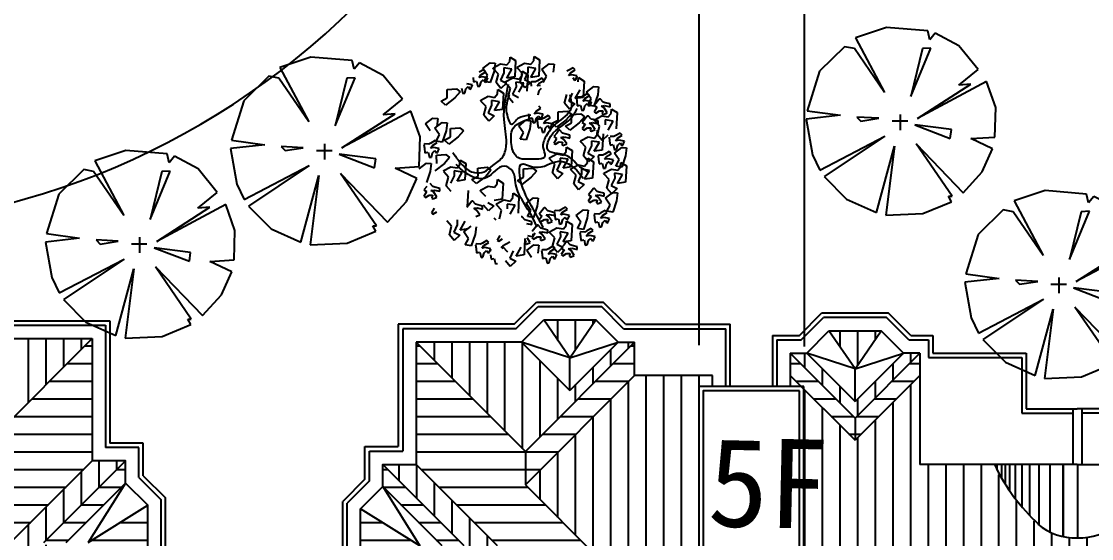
# Model space of a CAD drawing. Extents: x 225694 to 1397201, y -46174 to 794826.
# Drawn here: x 517654 to 546543, y 279695 to 293647 of the extents above; entities that cross this region are included whole.
import ezdxf
from ezdxf.enums import TextEntityAlignment as Align

# ---------------------------------------------------------------- set-up
doc = ezdxf.new("R2010")
doc.units = 0
doc.header["$LTSCALE"] = 0.5
doc.header["$MEASUREMENT"] = 0
for name, color, linetype in [('0-PD', 223, 'Continuous'), ('KJ', 8, 'Continuous'), ('ZJ', 7, 'Continuous'), ('屋顶', 135, 'Continuous'), ('树', 124, 'Continuous'), ('路', 40, 'Continuous')]:
    doc.layers.add(name, color=color, linetype=linetype)
doc.styles.get("Standard").update_dxf_attribs({"font": 'rs.shx', "bigfont": 'hztxt.shx'})
doc.styles.add('等线体', font='')
doc.styles.get('等线体').set_extended_font_data('黑体')
pattern_1 = [(0, (-2429662.5, -3656551.4), (0, 476.25), [])]
pattern_2 = [(90, (-2429662.5, -3656551.4), (-476.25, 3e-14), [])]

# ---------------------------------------------------------------- blocks, each defined once
blk = doc.blocks.new('棕榈')
at = {"layer": '树', "color": 64, "linetype": 'Continuous'}
for p, q in [((-172, 1067), (-553, 940)), ((336, 1025), (-172, 1067)), ((-553, 940), (-196, 270)), ((360, 916), (336, 1025)), ((426, 996), (360, 916)), ((717, 842), (426, 996)), ((-688, 831), (-995, 530)), ((-566, 808), (-688, 831)), ((-196, 270), (-566, 808)), ((127, 220), (373, 813)), ((270, 808), (127, 220)), ((373, 813), (270, 808)), ((953, 551), (717, 842)), ((-995, 530), (-1146, 45)), ((715, 357), (953, 551)), ((1056, 402), (209, -50)), ((1170, 85), (1056, 402)), ((209, -50), (863, 371)), ((863, 371), (715, 357)), ((-1146, 45), (-738, -11)), ((0, -192), (0, 0)), ((1159, -278), (1170, 85)), ((-738, -11), (-1159, -58)), ((-1159, -58), (-1080, -495)), ((-537, -32), (-487, -82)), ((-265, -48), (-537, -32)), ((-487, -82), (-265, -48)), ((88, -84), (-103, -84)), ((177, -127), (611, -294)), ((625, -185), (177, -127)), ((611, -294), (625, -185)), ((-990, -683), (-193, -267)), ((-193, -267), (-937, -763)), ((-294, -1205), (-73, -388)), ((-73, -388), (-180, -1239)), ((633, -1004), (193, -363)), ((193, -363), (770, -961)), ((863, -297), (1159, -278)), ((1130, -424), (863, -297)), ((-1080, -495), (-990, -683)), ((1003, -707), (1130, -424)), ((-937, -763), (-662, -1041)), ((770, -961), (1003, -707)), ((-662, -1041), (-294, -1205)), ((627, -1072), (590, -1004)), ((590, -1004), (633, -1004)), ((275, -1218), (627, -1072)), ((-180, -1239), (275, -1218))]:
    blk.add_line(p, q, dxfattribs=at)
blk = doc.blocks.new('WD-2')
at = {"layer": 'KJ', "linetype": 'Continuous'}
h = blk.add_hatch(dxfattribs=at)
h.set_pattern_fill('LINE,_O', color=256, scale=150, angle=90)
h.set_pattern_definition(pattern_2)
h.paths.add_polyline_path([(32734, 12380), (31326, 12380), (32030, 11359)])
h.paths.add_polyline_path([(25034, 12080), (23626, 12080), (24330, 11059)])
h.paths.add_polyline_path([(12330, 11059), (13034, 12080), (11626, 12080)])
h.paths.add_polyline_path([(5334, 12380), (3926, 12380), (4630, 11359)])
h.paths.add_polyline_path([(3384, -120), (2680, 1006), (1976, -120)])
h.paths.add_polyline_path([(34684, -120), (33980, 1006), (33276, -120)])
h = blk.add_hatch(dxfattribs=at)
h.set_pattern_fill('LINE,_O', color=256, scale=150)
h.set_pattern_definition(pattern_1)
h.paths.add_polyline_path([(5380, 5980), (3430, 7930), (3430, 8830), (480, 11780), (480, 8480), (2680, 6280), (480, 4080), (480, 480), (2680, 2680), (2680, 3280)])
h.paths.add_polyline_path([(1780, 6280), (-420, 8480), (-420, 7884), (1184, 6280), (-420, 4676), (-420, 4080)])
h.paths.add_polyline_path([(33980, 6280), (36180, 8480), (36180, 11780), (33230, 8830), (33230, 7930), (31280, 5980), (33980, 3280), (33980, 2680), (36180, 480), (36180, 4080)])
h.paths.add_polyline_path([(30280, 11780), (30280, 10880), (33230, 7930), (33230, 8830)])
h.paths.add_polyline_path([(6380, 10880), (6380, 11780), (3430, 8830), (3430, 7930)])
h.paths.add_polyline_path([(35476, 6280), (37080, 7884), (37080, 8480), (34880, 6280), (37080, 4080), (37080, 4676)])
h.paths.add_polyline_path([(2680, 3280), (2680, 2680), (4880, 480), (4880, 1080)], flags=16)
h.paths.add_polyline_path([(33980, 2680), (33980, 3280), (31780, 1080), (31780, 480)], flags=16)
h = blk.add_hatch(dxfattribs=at)
h.set_pattern_fill('LINE,_O', color=256, scale=150, angle=90)
h.set_pattern_definition(pattern_2)
h.paths.add_polyline_path([(3326, 11780), (480, 11780), (3430, 8830), (6380, 11780), (5934, 11780), (4630, 10476)])
h.paths.add_polyline_path([(8110, 10580), (8480, 10580), (8480, 10880), (6380, 10880), (3430, 7930), (5380, 5980), (8110, 5980)])
h.paths.add_polyline_path([(31280, 5980), (28550, 5980), (28550, 5410), (25710, 5410), (25710, 5980), (18330, 5980), (10950, 5980), (10950, 5410), (8110, 5410), (8110, 5980), (5380, 5980), (2680, 3280), (4880, 1080), (7083, 1080), (7083, 3103, -0.244186), (9533, 4410, -0.244186), (11983, 3103), (11983, 1080), (14480, 1080), (14480, 4510), (18330, 4510), (22180, 4510), (22180, 1080), (24677, 1080), (24677, 3103, -0.244186), (27127, 4410, -0.244186), (29577, 3103), (29577, 1080), (31780, 1080), (33980, 3280)])
h.paths.add_polyline_path([(2680, 2680), (480, 480), (1376, 480), (2680, 1784), (3984, 480), (4880, 480)])
h.paths.add_polyline_path([(33980, 2680), (31780, 480), (32676, 480), (33980, 1784), (35284, 480), (36180, 480)])
h.paths.add_polyline_path([(36180, 11780), (33334, 11780), (32030, 10476), (30726, 11780), (30280, 11780), (33230, 8830)])
h.paths.add_polyline_path([(30280, 10880), (28180, 10880), (28180, 10580), (28550, 10580), (28550, 5980), (31280, 5980), (33230, 7930)])
h.paths.add_polyline_path([(25710, 10510), (24330, 9130), (22580, 10880), (22580, 8480), (20590, 8480, -0.094946), (19397, 6866, -0.180763), (18330, 6494, -0.180763), (17263, 6866, -0.094946), (16070, 8480), (14080, 8480), (14080, 10880), (12330, 9130), (10950, 10510), (10950, 5980), (18330, 5980), (25710, 5980)])
h = blk.add_hatch(dxfattribs=at)
h.set_pattern_fill('LINE,_O', color=256, scale=150)
h.set_pattern_definition(pattern_1)
h.paths.add_polyline_path([(14080, 10880), (14080, 11480), (12330, 9730), (12330, 9130)])
h.paths.add_polyline_path([(12330, 9730), (10580, 11480), (10580, 10880), (10880, 10580), (10950, 10580), (10950, 10510), (12330, 9130)])
h.paths.add_polyline_path([(25710, 10510), (25710, 10580), (25780, 10580), (26080, 10880), (26080, 11480), (24330, 9730), (24330, 9130)])
h.paths.add_polyline_path([(22580, 11480), (22580, 10880), (24330, 9130), (24330, 9730)])
h = blk.add_hatch(dxfattribs=at)
h.set_pattern_fill('LINE,_O', color=256, scale=150, angle=90)
h.set_pattern_definition(pattern_2)
h.paths.add_polyline_path([(12330, 10176), (11026, 11480), (10580, 11480), (12330, 9730), (14080, 11480), (13634, 11480)])
h.paths.add_polyline_path([(24330, 10176), (23026, 11480), (22580, 11480), (24330, 9730), (26080, 11480), (25634, 11480)])
h = blk.add_hatch(dxfattribs=at)
h.set_pattern_fill('LINE,_O', color=256, scale=150, angle=90)
h.set_pattern_definition(pattern_2)
h.paths.add_polyline_path([(480, 8480), (-420, 8480), (1780, 6280), (2680, 6280)])
h.paths.add_polyline_path([(2680, 6280), (1780, 6280), (-420, 4080), (480, 4080)])
h.paths.add_polyline_path([(34880, 6280), (33980, 6280), (36180, 4080), (37080, 4080)])
h.paths.add_polyline_path([(37080, 8480), (36180, 8480), (33980, 6280), (34880, 6280)])
h = blk.add_hatch(dxfattribs=at)
h.set_pattern_fill('LINE,_O', color=256, scale=150)
h.set_pattern_definition(pattern_1)
h.paths.add_polyline_path([(584, 6280), (-1020, 7284), (-1020, 5276)])
h = blk.add_hatch(dxfattribs=at)
h.set_pattern_fill('LINE,_O', color=256, scale=150)
h.set_pattern_definition(pattern_1)
h.paths.add_polyline_path([(37680, 7284), (36076, 6280), (37680, 5276)])
for p, q in [((16170, 8320), (16170, 8480)), ((16290, 8102), (16290, 8480)), ((16390, 7938), (16390, 8480)), ((16510, 7756), (16510, 8480)), ((16660, 7550), (16660, 8480)), ((16840, 7326), (16840, 8480)), ((17050, 7094), (17050, 8480)), ((17300, 6852), (17300, 8480)), ((17600, 6660), (17600, 8480)), ((17950, 6531), (17950, 8480)), ((17960, 6533), (17960, 8480)), ((18340, 6494), (18340, 8480))]:
    blk.add_line(p, q, dxfattribs=at)
at = {"layer": '屋顶'}
for p, q in [((3128, 12260), (3728, 12860)), ((3177, 12140), (3777, 12740)), ((3728, 12860), (5532, 12860)), ((3777, 12740), (5483, 12740)), ((6083, 12140), (5483, 12740)), ((6132, 12260), (5532, 12860)), ((10828, 11960), (11428, 12560)), ((10877, 11840), (11477, 12440)), ((13232, 12560), (11428, 12560)), ((13183, 12440), (11477, 12440)), ((13783, 11840), (13183, 12440)), ((13832, 11960), (13232, 12560)), ((3128, 12260), (0, 12260)), ((0, 12260), (0, 8960)), ((3177, 12140), (120, 12140)), ((120, 12140), (120, 8840)), ((3326, 11780), (3926, 12380)), ((4630, 11359), (3926, 12380)), ((3926, 12380), (5334, 12380)), ((4630, 11359), (5334, 12380)), ((5934, 11780), (5334, 12380)), ((6083, 12140), (8840, 12140)), ((6132, 12260), (8960, 12260)), ((8840, 10580), (8840, 12140)), ((8960, 10580), (8960, 12260)), ((33483, 12140), (36540, 12140)), ((33532, 12260), (36660, 12260)), ((36540, 12140), (36540, 8840)), ((36660, 12260), (36660, 8960)), ((10100, 11960), (10100, 10580)), ((10100, 11960), (10828, 11960)), ((11026, 11480), (11626, 12080)), ((12330, 11059), (11626, 12080)), ((11626, 12080), (13034, 12080)), ((12330, 11059), (13034, 12080)), ((13634, 11480), (13034, 12080)), ((13832, 11960), (14430, 11960)), ((14430, 11960), (14430, 11480)), ((14430, 11960), (14430, 11480)), ((3326, 11780), (480, 11780)), ((480, 11780), (3430, 8830)), ((480, 11780), (480, 8480)), ((4630, 11359), (3326, 11780)), ((3326, 11780), (4630, 10476)), ((6380, 11780), (3430, 8830)), ((4630, 11359), (5934, 11780)), ((5934, 11780), (4630, 10476)), ((5934, 11780), (6380, 11780)), ((6380, 10880), (6380, 11780)), ((10220, 11840), (10220, 10580)), ((10220, 11840), (10877, 11840)), ((13783, 11840), (14310, 11840)), ((14310, 11840), (14310, 11360)), ((14310, 11840), (14310, 11360)), ((36180, 11780), (33230, 8830)), ((33334, 11780), (36180, 11780)), ((36180, 11780), (36180, 8480)), ((4630, 10476), (4630, 11359)), ((10580, 11480), (10580, 10580)), ((10580, 11480), (11026, 11480)), ((10580, 11480), (12330, 9730)), ((11026, 11480), (12330, 10176)), ((12330, 11059), (11026, 11480)), ((13634, 11480), (12330, 10176)), ((12330, 11059), (13634, 11480)), ((14080, 11480), (12330, 9730)), ((14080, 11480), (13634, 11480)), ((14080, 11480), (14080, 8480)), ((14310, 11360), (16830, 11360)), ((14430, 11480), (16950, 11480)), ((16830, 11360), (16830, 9860)), ((16950, 11480), (16950, 9980)), ((12330, 10176), (12330, 11059)), ((6380, 10880), (3430, 7930)), ((8480, 10880), (6380, 10880)), ((8480, 10580), (8480, 10880)), ((10580, 10880), (12330, 9130)), ((14080, 10880), (12330, 9130)), ((16830, 9860), (18211, 9860)), ((16950, 9980), (18330, 9980)), ((18211, 9980), (18211, 8480)), ((19710, 9980), (18330, 9980)), ((18449, 9980), (18449, 8480)), ((19830, 9860), (18449, 9860)), ((12330, 9730), (12330, 9130)), ((-900, 8960), (0, 8960)), ((-900, 8082), (-900, 8960)), ((37560, 8960), (36660, 8960)), ((37560, 8082), (37560, 8960)), ((-780, 8840), (120, 8840)), ((-780, 8033), (-780, 8840)), ((3430, 8830), (3430, 7930)), ((37440, 8840), (36540, 8840)), ((37440, 8033), (37440, 8840)), ((1780, 6280), (-420, 8480)), ((2680, 6280), (480, 8480)), ((18330, 8480), (14080, 8480)), ((18330, 8480), (22580, 8480)), ((33980, 6280), (36180, 8480)), ((34880, 6280), (37080, 8480)), ((-900, 8082), (-1500, 7482)), ((-780, 8033), (-1380, 7433)), ((1184, 6280), (-420, 7884)), ((-420, 7884), (584, 6280)), ((3430, 7930), (5380, 5980)), ((35476, 6280), (37080, 7884)), ((37080, 7884), (36076, 6280)), ((37440, 8033), (38040, 7433)), ((37560, 8082), (38160, 7482)), ((-1500, 5078), (-1500, 7482)), ((-1380, 5127), (-1380, 7433)), ((584, 6280), (-1020, 7284)), ((36076, 6280), (37680, 7284)), ((38040, 5127), (38040, 7433)), ((38160, 5078), (38160, 7482))]:
    blk.add_line(p, q, dxfattribs=at)
for points in [[(10950, 10580), (8110, 10580), (8110, 5410), (10950, 5410)], [(10830, 10460), (8230, 10460), (8230, 5530), (10830, 5530)]]:
    blk.add_lwpolyline(points, close=True, dxfattribs=at)
for points in [[(480, 4080), (-420, 4080), (-420, 4676), (-1020, 5276), (-1020, 7284), (-420, 7884), (-420, 8480), (480, 8480)], [(36180, 4080), (37080, 4080), (37080, 4676), (37680, 5276), (37680, 7284), (37080, 7884), (37080, 8480), (36180, 8480)]]:
    blk.add_lwpolyline(points, dxfattribs=at)
for centre, radius, start, end in [((20899, 10786), 5333, 205.619, 227.314), ((18294, 8107), 1613, 230.2977, 271.2831), ((18366, 8107), 1613, 268.7169, 309.7023)]:
    blk.add_arc(centre, radius, start, end, dxfattribs=at)
blk = doc.blocks.new('银杏')
at = {"layer": '树', "color": 60}
for p, q in [((-811, 2624), (-839, 2577)), ((-750, 2732), (-811, 2624)), ((-681, 2712), (-750, 2732)), ((-746, 2592), (-681, 2712)), ((-621, 2729), (-503, 2841)), ((-520, 2694), (-621, 2729)), ((-456, 2607), (-520, 2694)), ((-503, 2841), (-123, 2715)), ((-325, 2695), (-404, 2514)), ((-145, 2520), (-325, 2695)), ((64, 2824), (2, 2789)), ((2, 2789), (35, 2670)), ((35, 2670), (48, 2617)), ((104, 2693), (64, 2824)), ((155, 2630), (104, 2693)), ((161, 2710), (155, 2630)), ((222, 2835), (161, 2710)), ((305, 2774), (222, 2835)), ((236, 2721), (305, 2744)), ((275, 2651), (236, 2721)), ((371, 2597), (275, 2651)), ((305, 2744), (305, 2774)), ((352, 2733), (392, 2843)), ((442, 2524), (352, 2733)), ((392, 2843), (574, 2770)), ((574, 2770), (816, 2609)), ((701, 2616), (819, 2727)), ((819, 2727), (1199, 2602)), ((-1267, 2458), (-1227, 2569)), ((-1177, 2249), (-1267, 2458)), ((-1227, 2569), (-1046, 2496)), ((-1046, 2496), (-803, 2334)), ((-927, 2533), (-934, 2507)), ((-934, 2507), (-880, 2436)), ((-839, 2577), (-927, 2533)), ((-880, 2436), (-816, 2348)), ((-816, 2348), (-756, 2400)), ((-756, 2400), (-664, 2305)), ((-754, 2511), (-746, 2592)), ((-694, 2563), (-754, 2511)), ((-562, 2609), (-694, 2563)), ((-655, 2441), (-633, 2518)), ((-626, 2335), (-655, 2441)), ((-633, 2518), (-568, 2485)), ((-568, 2485), (-547, 2507)), ((-547, 2507), (-562, 2609)), ((-523, 2463), (-456, 2607)), ((-476, 2260), (-523, 2463)), ((-404, 2514), (-290, 2485)), ((-88, 2380), (292, 2255)), ((-25, 2480), (66, 2316)), ((48, 2617), (18, 2524)), ((31, 2500), (120, 2488)), ((120, 2488), (227, 2471)), ((227, 2471), (232, 2551)), ((232, 2551), (365, 2548)), ((365, 2548), (371, 2597)), ((434, 2445), (372, 2410)), ((372, 2410), (405, 2291)), ((474, 2314), (434, 2445)), ((633, 2591), (442, 2524)), ((592, 2456), (531, 2330)), ((675, 2395), (592, 2456)), ((606, 2342), (675, 2364)), ((756, 2473), (633, 2591)), ((675, 2364), (675, 2395)), ((802, 2581), (701, 2616)), ((816, 2609), (756, 2473)), ((799, 2350), (866, 2494)), ((866, 2494), (802, 2581)), ((997, 2582), (918, 2401)), ((918, 2401), (1032, 2372)), ((1177, 2407), (997, 2582)), ((1032, 2372), (1185, 2243)), ((1199, 2602), (1177, 2407)), ((1185, 2243), (1297, 2367)), ((1297, 2367), (1388, 2203)), ((-1622, 2132), (-1683, 2006)), ((-1539, 2071), (-1622, 2132)), ((-1574, 2147), (-1456, 2259)), ((-1473, 2112), (-1574, 2147)), ((-1456, 2259), (-1076, 2134)), ((-1098, 1938), (-1277, 2114)), ((-987, 2316), (-1177, 2249)), ((-1078, 2297), (-1141, 2262)), ((-1141, 2262), (-1107, 2143)), ((-1107, 2143), (-1094, 2089)), ((-1076, 2134), (-1098, 1938)), ((-1039, 2166), (-1078, 2297)), ((-987, 2103), (-1039, 2166)), ((-863, 2199), (-987, 2316)), ((-982, 2182), (-987, 2103)), ((-921, 2308), (-982, 2182)), ((-838, 2247), (-921, 2308)), ((-906, 2194), (-837, 2216)), ((-867, 2123), (-906, 2194)), ((-772, 2069), (-867, 2123)), ((-803, 2334), (-863, 2199)), ((-837, 2216), (-838, 2247)), ((-664, 2305), (-626, 2335)), ((-601, 2142), (-609, 2116)), ((-609, 2116), (-555, 2045)), ((-514, 2186), (-601, 2142)), ((-486, 2234), (-514, 2186)), ((-425, 2341), (-486, 2234)), ((-444, 2262), (-476, 2260)), ((-294, 2345), (-444, 2262)), ((-429, 2120), (-421, 2201)), ((-369, 2172), (-429, 2120)), ((-356, 2322), (-425, 2341)), ((-421, 2201), (-356, 2322)), ((-237, 2218), (-369, 2172)), ((-330, 2050), (-308, 2127)), ((-308, 2127), (-243, 2094)), ((-103, 2237), (-294, 2345)), ((-243, 2094), (-222, 2116)), ((-222, 2116), (-237, 2218)), ((-105, 2233), (-206, 2268)), ((-108, 2002), (-41, 2146)), ((-41, 2146), (-105, 2233)), ((66, 2316), (-103, 2237)), ((90, 2235), (11, 2053)), ((270, 2059), (90, 2235)), ((292, 2255), (270, 2059)), ((418, 2237), (388, 2144)), ((388, 2144), (401, 2121)), ((401, 2121), (489, 2109)), ((405, 2291), (418, 2237)), ((525, 2251), (474, 2314)), ((489, 2109), (597, 2092)), ((531, 2330), (525, 2251)), ((597, 2092), (602, 2171)), ((602, 2171), (735, 2169)), ((645, 2271), (606, 2342)), ((740, 2217), (645, 2271)), ((735, 2169), (740, 2217)), ((846, 2147), (799, 2350)), ((878, 2149), (846, 2147)), ((1028, 2232), (878, 2149)), ((1219, 2124), (1028, 2232)), ((1388, 2203), (1219, 2124)), ((1361, 2233), (1402, 2343)), ((1451, 2024), (1361, 2233)), ((1402, 2343), (1583, 2270)), ((1583, 2270), (1825, 2109)), ((1825, 2109), (1766, 1974)), ((-1608, 2018), (-1539, 2040)), ((-1539, 2040), (-1539, 2071)), ((-1242, 1904), (-1089, 1775)), ((-1094, 2089), (-1124, 1996)), ((-1124, 1996), (-1111, 1973)), ((-1111, 1973), (-1023, 1961)), ((-1089, 1775), (-978, 1898)), ((-1023, 1961), (-915, 1944)), ((-978, 1898), (-887, 1735)), ((-915, 1944), (-910, 2023)), ((-910, 2023), (-777, 2020)), ((-777, 2020), (-772, 2069)), ((-742, 1749), (-700, 1973)), ((-700, 1973), (-606, 2042)), ((-606, 2042), (-495, 1881)), ((-555, 2045), (-491, 1957)), ((-495, 1881), (-383, 1612)), ((-491, 1957), (-431, 2010)), ((-431, 2010), (-339, 1914)), ((-339, 1914), (-300, 1944)), ((-300, 1944), (-330, 2050)), ((-61, 1799), (-108, 2002)), ((121, 1885), (-29, 1801)), ((11, 2053), (125, 2025)), ((312, 1777), (121, 1885)), ((125, 2025), (278, 1896)), ((278, 1896), (390, 2019)), ((481, 1856), (312, 1777)), ((390, 2019), (481, 1856)), ((394, 1857), (512, 1969)), ((495, 1822), (394, 1857)), ((512, 1969), (892, 1844)), ((892, 1844), (870, 1648)), ((1238, 1872), (1151, 1827)), ((1267, 1919), (1238, 1872)), ((1327, 2027), (1267, 1919)), ((1323, 1806), (1332, 1887)), ((1383, 1858), (1323, 1806)), ((1396, 2007), (1327, 2027)), ((1332, 1887), (1396, 2007)), ((1515, 1904), (1383, 1858)), ((1642, 2091), (1451, 2024)), ((1531, 1802), (1515, 1904)), ((1766, 1974), (1642, 2091)), ((1799, 1979), (1737, 1944)), ((1737, 1944), (1770, 1825)), ((1839, 1848), (1799, 1979)), ((1890, 1785), (1839, 1848)), ((1896, 1865), (1890, 1785)), ((2010, 1806), (1971, 1876)), ((-1056, 1656), (-1247, 1764)), ((-887, 1735), (-1056, 1656)), ((-895, 1451), (-854, 1675)), ((-854, 1675), (-759, 1744)), ((-759, 1744), (-649, 1583)), ((-546, 1699), (-742, 1749)), ((-649, 1583), (-537, 1314)), ((-508, 1533), (-546, 1699)), ((-383, 1612), (-508, 1533)), ((-267, 1578), (-328, 1471)), ((-199, 1559), (-267, 1578)), ((-29, 1801), (-61, 1799)), ((492, 1591), (559, 1735)), ((539, 1388), (492, 1591)), ((559, 1735), (495, 1822)), ((690, 1824), (611, 1642)), ((611, 1642), (725, 1614)), ((870, 1648), (690, 1824)), ((725, 1614), (879, 1485)), ((879, 1485), (990, 1608)), ((990, 1608), (1081, 1444)), ((1151, 1827), (1144, 1802)), ((1144, 1802), (1198, 1731)), ((1198, 1731), (1262, 1643)), ((1262, 1643), (1322, 1695)), ((1322, 1695), (1413, 1600)), ((1413, 1600), (1452, 1630)), ((1423, 1736), (1445, 1813)), ((1452, 1630), (1423, 1736)), ((1445, 1813), (1510, 1780)), ((1510, 1780), (1531, 1802)), ((1783, 1772), (1753, 1679)), ((1753, 1679), (1766, 1655)), ((1766, 1655), (1855, 1643)), ((1770, 1825), (1783, 1772)), ((1855, 1643), (1962, 1626)), ((1962, 1626), (1967, 1706)), ((-699, 1401), (-895, 1451)), ((-661, 1235), (-699, 1401)), ((-537, 1314), (-661, 1235)), ((-444, 1379), (-451, 1353)), ((-451, 1353), (-397, 1282)), ((-357, 1423), (-444, 1379)), ((-328, 1471), (-357, 1423)), ((-271, 1357), (-263, 1438)), ((-212, 1409), (-271, 1357)), ((-263, 1438), (-199, 1559)), ((-80, 1455), (-212, 1409)), ((-172, 1287), (-150, 1364)), ((-150, 1364), (-85, 1332)), ((-85, 1332), (-64, 1353)), ((-64, 1353), (-80, 1455)), ((-4, 1424), (114, 1536)), ((98, 1389), (-4, 1424)), ((162, 1302), (98, 1389)), ((114, 1536), (495, 1411)), ((293, 1390), (214, 1209)), ((472, 1215), (293, 1390)), ((495, 1411), (472, 1215)), ((571, 1390), (539, 1388)), ((721, 1474), (571, 1390)), ((912, 1366), (721, 1474)), ((1081, 1444), (912, 1366)), ((1584, 1431), (1625, 1541)), ((1674, 1222), (1584, 1431)), ((1625, 1541), (1806, 1469)), ((1806, 1469), (2048, 1307)), ((2135, 1527), (2072, 1493)), ((2072, 1493), (2106, 1374)), ((2119, 1320), (2089, 1227)), ((2106, 1374), (2119, 1320)), ((2175, 1397), (2135, 1527)), ((2226, 1333), (2175, 1397)), ((-1088, 1069), (-1150, 1034)), ((-1048, 938), (-1088, 1069)), ((-930, 1080), (-991, 954)), ((-847, 1019), (-930, 1080)), ((-803, 1227), (-866, 1192)), ((-866, 1192), (-833, 1073)), ((-833, 1073), (-819, 1019)), ((-764, 1096), (-803, 1227)), ((-712, 1033), (-764, 1096)), ((-707, 1112), (-712, 1033)), ((-646, 1238), (-707, 1112)), ((-563, 1177), (-646, 1238)), ((-631, 1124), (-563, 1146)), ((-592, 1053), (-631, 1124)), ((-497, 999), (-592, 1053)), ((-563, 1146), (-563, 1177)), ((-397, 1282), (-333, 1194)), ((-333, 1194), (-273, 1247)), ((-273, 1247), (-181, 1151)), ((-181, 1151), (-143, 1181)), ((-143, 1181), (-172, 1287)), ((95, 1158), (162, 1302)), ((142, 955), (95, 1158)), ((214, 1209), (328, 1180)), ((328, 1180), (481, 1052)), ((481, 1052), (593, 1175)), ((593, 1175), (684, 1011)), ((1472, 1054), (1409, 1019)), ((1511, 923), (1472, 1054)), ((1629, 1065), (1568, 939)), ((1712, 1004), (1629, 1065)), ((1865, 1289), (1674, 1222)), ((1743, 958), (1861, 1070)), ((1989, 1172), (1865, 1289)), ((2048, 1307), (1989, 1172)), ((2089, 1227), (2102, 1203)), ((2102, 1203), (2190, 1191)), ((2190, 1191), (2298, 1175)), ((2298, 1175), (2303, 1254)), ((-997, 875), (-1048, 938)), ((-991, 954), (-997, 875)), ((-925, 716), (-920, 796)), ((-920, 796), (-787, 793)), ((-916, 966), (-847, 989)), ((-877, 895), (-916, 966)), ((-782, 841), (-877, 895)), ((-819, 1019), (-849, 926)), ((-849, 926), (-837, 903)), ((-847, 989), (-847, 1019)), ((-837, 903), (-748, 891)), ((-787, 793), (-782, 841)), ((-748, 891), (-641, 874)), ((-641, 874), (-635, 953)), ((-635, 953), (-503, 951)), ((-503, 951), (-497, 999)), ((173, 957), (142, 955)), ((324, 1041), (173, 957)), ((514, 933), (324, 1041)), ((684, 1011), (514, 933)), ((1409, 1019), (1442, 900)), ((1456, 846), (1425, 753)), ((1442, 900), (1456, 846)), ((1563, 860), (1511, 923)), ((1568, 939), (1563, 860)), ((1643, 951), (1712, 974)), ((1682, 880), (1643, 951)), ((1778, 826), (1682, 880)), ((1712, 974), (1712, 1004)), ((1844, 923), (1743, 958)), ((1772, 778), (1778, 826)), ((1909, 836), (1844, 923)), ((-895, 637), (-854, 748)), ((-805, 428), (-895, 637)), ((-854, 748), (-673, 675)), ((-673, 675), (-430, 513)), ((278, 496), (373, 566)), ((373, 566), (483, 404)), ((1298, 538), (1291, 513)), ((1385, 583), (1298, 538)), ((1414, 630), (1385, 583)), ((1474, 738), (1414, 630)), ((1425, 753), (1438, 730)), ((1438, 730), (1527, 718)), ((1543, 718), (1474, 738)), ((1479, 598), (1543, 718)), ((1527, 718), (1634, 701)), ((1634, 701), (1639, 781)), ((1639, 781), (1772, 778)), ((-614, 495), (-805, 428)), ((-490, 378), (-614, 495)), ((-430, 513), (-490, 378)), ((237, 272), (278, 496)), ((433, 222), (237, 272)), ((483, 404), (596, 135)), ((986, 324), (1026, 434)), ((471, 56), (433, 222)), ((596, 135), (471, 56))]:
    blk.add_line(p, q, dxfattribs=at)
at = {"layer": '树'}
for p, q in [((-1779, 2121), (-1842, 2086)), ((-1740, 1990), (-1779, 2121)), ((-1842, 2086), (-1809, 1967)), ((-1809, 1967), (-1796, 1913)), ((-1688, 1927), (-1740, 1990)), ((-1683, 2006), (-1688, 1927)), ((1957, 1990), (1896, 1865)), ((2040, 1929), (1957, 1990)), ((1971, 1876), (2040, 1899)), ((2040, 1899), (2040, 1929)), ((-2083, 1544), (-2043, 1655)), ((-2043, 1655), (-1862, 1582)), ((1967, 1706), (2100, 1703)), ((2105, 1752), (2010, 1806)), ((2100, 1703), (2105, 1752)), ((-2357, 1231), (-2239, 1343)), ((-2239, 1343), (-1859, 1218)), ((-1993, 1335), (-2083, 1544)), ((-1803, 1402), (-1993, 1335)), ((-1679, 1285), (-1803, 1402)), ((-1728, 1313), (-1791, 1278)), ((-1688, 1182), (-1728, 1313)), ((2231, 1413), (2226, 1333)), ((2292, 1538), (2231, 1413)), ((2375, 1477), (2292, 1538)), ((2307, 1424), (2376, 1447)), ((2346, 1354), (2307, 1424)), ((2441, 1300), (2346, 1354)), ((2376, 1447), (2375, 1477)), ((-2256, 1196), (-2357, 1231)), ((-2259, 965), (-2192, 1109)), ((-2192, 1109), (-2256, 1196)), ((-2061, 1197), (-2140, 1016)), ((-1881, 1022), (-2061, 1197)), ((-1859, 1218), (-1881, 1022)), ((-1791, 1278), (-1757, 1159)), ((-1744, 1105), (-1774, 1012)), ((-1757, 1159), (-1744, 1105)), ((-1637, 1119), (-1688, 1182)), ((-1632, 1198), (-1637, 1119)), ((-1517, 1139), (-1556, 1210)), ((-1422, 1085), (-1517, 1139)), ((1861, 1070), (2241, 945)), ((2303, 1254), (2436, 1251)), ((2436, 1251), (2441, 1300)), ((-2212, 762), (-2259, 965)), ((-2030, 848), (-2180, 764)), ((-2140, 1016), (-2026, 987)), ((-2080, 857), (-1962, 968)), ((-1979, 821), (-2080, 857)), ((-1839, 740), (-2030, 848)), ((-2026, 987), (-1873, 859)), ((-1915, 735), (-1979, 821)), ((-1962, 968), (-1582, 843)), ((-1873, 859), (-1761, 982)), ((-1784, 823), (-1863, 641)), ((-1670, 818), (-1839, 740)), ((-1604, 647), (-1784, 823)), ((-1774, 1012), (-1761, 989)), ((-1761, 989), (-1673, 977)), ((-1761, 982), (-1670, 818)), ((1841, 692), (1909, 836)), ((2040, 924), (1960, 743)), ((2219, 749), (2040, 924)), ((2241, 945), (2219, 749)), ((2242, 849), (2234, 823)), ((2234, 823), (2288, 752)), ((2329, 894), (2242, 849)), ((2357, 941), (2329, 894)), ((2418, 1049), (2357, 941)), ((2414, 827), (2422, 909)), ((2474, 880), (2414, 827)), ((2487, 1029), (2418, 1049)), ((2422, 909), (2487, 1029)), ((2606, 925), (2474, 880)), ((2513, 757), (2535, 834)), ((2535, 834), (2600, 802)), ((2600, 802), (2621, 824)), ((2621, 824), (2606, 925)), ((-2494, 659), (-2376, 771)), ((-2392, 624), (-2494, 659)), ((-2328, 537), (-2392, 624)), ((-2376, 771), (-1995, 646)), ((-2197, 626), (-2276, 444)), ((-2180, 764), (-2212, 762)), ((-2018, 450), (-2197, 626)), ((-1995, 646), (-2018, 450)), ((-1982, 590), (-1915, 735)), ((-1935, 388), (-1982, 590)), ((-1863, 641), (-1749, 613)), ((-1749, 613), (-1596, 484)), ((-1596, 484), (-1484, 607)), ((-1032, 733), (-925, 716)), ((1471, 517), (1479, 598)), ((1530, 569), (1471, 517)), ((1662, 614), (1530, 569)), ((1678, 513), (1662, 614)), ((1888, 489), (1841, 692)), ((2070, 575), (1920, 491)), ((1960, 743), (2075, 715)), ((2261, 467), (2070, 575)), ((2075, 715), (2228, 586)), ((2228, 586), (2339, 709)), ((2430, 545), (2261, 467)), ((2288, 752), (2352, 665)), ((2339, 709), (2430, 545)), ((2352, 665), (2412, 717)), ((2412, 717), (2504, 621)), ((2504, 621), (2542, 652)), ((2542, 652), (2513, 757)), ((-2276, 444), (-2162, 416)), ((-1976, 168), (-2166, 276)), ((-2162, 416), (-2009, 287)), ((-2009, 287), (-1897, 410)), ((-1903, 390), (-1935, 388)), ((-1753, 473), (-1903, 390)), ((-1897, 410), (-1806, 246)), ((-1801, 161), (-1683, 273)), ((-1562, 365), (-1753, 473)), ((-1683, 273), (-1302, 148)), ((-1393, 444), (-1562, 365)), ((1075, 115), (986, 324)), ((1026, 434), (1207, 361)), ((1207, 361), (1450, 200)), ((1291, 513), (1345, 441)), ((1345, 441), (1409, 354)), ((1409, 354), (1469, 406)), ((1469, 406), (1560, 310)), ((1560, 310), (1599, 341)), ((1570, 446), (1592, 524)), ((1599, 341), (1570, 446)), ((1592, 524), (1657, 491)), ((1663, 263), (1656, 237)), ((1657, 491), (1678, 513)), ((1751, 307), (1663, 263)), ((1779, 354), (1751, 307)), ((1840, 462), (1779, 354)), ((1836, 241), (1844, 322)), ((1896, 293), (1836, 241)), ((1909, 442), (1840, 462)), ((1844, 322), (1909, 442)), ((1920, 491), (1888, 489)), ((2028, 339), (1896, 293)), ((2043, 237), (2028, 339)), ((2318, 508), (2255, 474)), ((2255, 474), (2288, 355)), ((2302, 301), (2271, 208)), ((2288, 355), (2302, 301)), ((2357, 378), (2318, 508)), ((2409, 314), (2357, 378)), ((2414, 394), (2409, 314)), ((2475, 519), (2414, 394)), ((2558, 458), (2475, 519)), ((2490, 405), (2558, 428)), ((2529, 335), (2490, 405)), ((2624, 281), (2529, 335)), ((2558, 428), (2558, 458)), ((2618, 232), (2624, 281)), ((-1806, 246), (-1976, 168)), ((-1700, 126), (-1801, 161)), ((-1703, -105), (-1635, 39)), ((-1635, 39), (-1700, 126)), ((-1504, 128), (-1584, -54)), ((-1325, -48), (-1504, 128)), ((-1302, 148), (-1325, -48)), ((1266, 182), (1075, 115)), ((1390, 65), (1266, 182)), ((1450, 200), (1390, 65)), ((1481, 30), (1453, -18)), ((1542, 137), (1481, 30)), ((1611, 118), (1542, 137)), ((1546, -3), (1611, 118)), ((1656, 237), (1710, 166)), ((1710, 166), (1774, 78)), ((1834, 130), (1926, 35)), ((1904, 68), (1835, 87)), ((1839, -53), (1904, 68)), ((1926, 35), (1964, 65)), ((1935, 171), (1957, 248)), ((1964, 65), (1935, 171)), ((1957, 248), (2022, 215)), ((2022, 215), (2043, 237)), ((2100, 39), (2141, 149)), ((2190, -170), (2100, 39)), ((2141, 149), (2322, 76)), ((2271, 208), (2284, 184)), ((2284, 184), (2373, 173)), ((2373, 173), (2480, 156)), ((2480, 156), (2486, 235)), ((2486, 235), (2618, 232)), ((-2057, -91), (-2057, -60)), ((-1655, -308), (-1703, -105)), ((-1474, -222), (-1624, -306)), ((-1584, -54), (-1469, -82)), ((-1283, -330), (-1474, -222)), ((-1469, -82), (-1316, -211)), ((-1316, -211), (-1204, -88)), ((-1114, -251), (-1283, -330)), ((-1204, -88), (-1114, -251)), ((749, -124), (867, -13)), ((851, -160), (749, -124)), ((848, -391), (915, -246)), ((915, -246), (851, -160)), ((867, -13), (1248, -138)), ((1046, -158), (967, -340)), ((1225, -334), (1046, -158)), ((1365, -62), (1358, -88)), ((1453, -18), (1365, -62)), ((2023, -36), (1891, -81)), ((1896, -135), (2277, -260)), ((1953, -127), (2017, -159)), ((2017, -159), (2039, -138)), ((2039, -138), (2023, -36)), ((2381, -103), (2190, -170)), ((2277, -260), (2254, -456)), ((-1624, -306), (-1655, -308)), ((325, -413), (443, -302)), ((426, -448), (325, -413)), ((490, -535), (426, -448)), ((443, -302), (823, -427)), ((823, -427), (801, -622)), ((895, -593), (848, -391)), ((1077, -508), (926, -591)), ((967, -340), (1081, -368)), ((1267, -616), (1077, -508)), ((1924, -715), (1877, -513)), ((2254, -456), (2075, -280)), ((2110, -490), (2263, -619)), ((2263, -619), (2375, -496)), ((2375, -496), (2466, -659)), ((423, -679), (490, -535)), ((809, -786), (921, -662)), ((926, -591), (895, -593)), ((921, -662), (1012, -826)), ((1277, -702), (1214, -737)), ((1662, -709), (1754, -805)), ((1754, -805), (1792, -774)), ((1792, -774), (1763, -669)), ((1955, -713), (1924, -715)), ((2004, -715), (1942, -750)), ((2106, -630), (1955, -713)), ((2466, -659), (2296, -738)), ((-1177, -1203), (-1135, -979)), ((-1135, -979), (-1041, -910)), ((-1041, -910), (-930, -1071)), ((652, -797), (502, -880)), ((799, -1040), (770, -1087)), ((860, -932), (799, -1040)), ((1012, -826), (843, -905)), ((928, -952), (860, -932)), ((864, -1072), (928, -952)), ((1762, -1019), (1700, -1054)), ((1802, -1150), (1762, -1019)), ((1920, -1008), (1859, -1134)), ((2003, -1069), (1920, -1008)), ((1958, -1015), (1971, -1039)), ((2167, -1068), (2172, -988)), ((2172, -988), (2305, -991)), ((2305, -991), (2311, -942)), ((770, -1087), (683, -1132)), ((856, -1153), (864, -1072)), ((915, -1101), (856, -1153)), ((1047, -1055), (915, -1101)), ((1063, -1157), (1047, -1055)), ((1305, -1218), (1486, -1291)), ((1700, -1054), (1733, -1173)), ((1746, -1227), (1716, -1320)), ((1733, -1173), (1746, -1227)), ((1853, -1213), (1802, -1150)), ((1859, -1134), (1853, -1213)), ((1930, -1293), (2063, -1295)), ((1934, -1122), (2003, -1100)), ((1973, -1193), (1934, -1122)), ((2068, -1247), (1973, -1193)), ((2003, -1100), (2003, -1069)), ((2060, -1051), (2167, -1068)), ((2063, -1295), (2068, -1247)), ((1354, -1538), (1264, -1328)), ((1025, -1624), (1139, -1652))]:
    blk.add_line(p, q, dxfattribs=at)
at = {"layer": '树', "color": 76}
for p, q in [((-2395, 393), (-2328, 537)), ((-2481, 154), (-2441, 265)), ((-2441, 265), (-2260, 192)), ((-2348, 190), (-2395, 393)), ((-2166, 276), (-2316, 192)), ((-2391, -55), (-2481, 154)), ((-2201, 12), (-2391, -55)), ((-2316, 192), (-2348, 190)), ((-2260, 192), (-2017, 30)), ((-2077, -105), (-2201, 12)), ((-2140, 1), (-2201, -125)), ((-2057, -60), (-2140, 1)), ((-2017, 30), (-2077, -105)), ((-2298, -10), (-2360, -45)), ((-2360, -45), (-2327, -164)), ((-2258, -141), (-2298, -10)), ((-2207, -204), (-2258, -141)), ((-2201, -125), (-2207, -204)), ((-2126, -113), (-2057, -91)), ((-2087, -184), (-2126, -113)), ((-1992, -238), (-2087, -184)), ((-1997, -286), (-1992, -238)), ((-2243, -346), (-2135, -363)), ((-2135, -363), (-2130, -284)), ((-2073, -405), (-2134, -530)), ((-2130, -284), (-1997, -286)), ((-1990, -466), (-2073, -405)), ((-2059, -519), (-1990, -496)), ((-2020, -589), (-2059, -519)), ((-1990, -496), (-1990, -466)), ((-29, -578), (65, -509)), ((65, -509), (176, -670)), ((-2079, -811), (-1984, -742)), ((-2063, -689), (-1930, -692)), ((-1924, -643), (-2020, -589)), ((-1984, -742), (-1874, -903)), ((-1930, -692), (-1924, -643)), ((-71, -802), (-29, -578)), ((176, -670), (288, -939)), ((470, -882), (423, -679)), ((-2120, -1035), (-2079, -811)), ((-1924, -1086), (-2120, -1035)), ((-1874, -903), (-1761, -1172)), ((125, -852), (-71, -802)), ((163, -1018), (125, -852)), ((288, -939), (163, -1018)), ((502, -880), (470, -882)), ((-1886, -1252), (-1924, -1086)), ((-1761, -1172), (-1886, -1252)), ((-1376, -1358), (-1336, -1248)), ((-1336, -1248), (-1155, -1321)), ((-981, -1253), (-1177, -1203)), ((-943, -1419), (-981, -1253)), ((-930, -1071), (-818, -1340)), ((-371, -1171), (-253, -1060)), ((-269, -1206), (-371, -1171)), ((-272, -1437), (-205, -1293)), ((-205, -1293), (-269, -1206)), ((-253, -1060), (128, -1185)), ((-74, -1205), (-153, -1386)), ((105, -1380), (-74, -1205)), ((128, -1185), (105, -1380)), ((397, -1177), (778, -1302)), ((683, -1132), (676, -1157)), ((676, -1157), (730, -1228)), ((730, -1228), (794, -1316)), ((1486, -1291), (1729, -1453)), ((1925, -1372), (1930, -1293)), ((-1534, -1552), (-1494, -1442)), ((-1444, -1762), (-1534, -1552)), ((-1494, -1442), (-1313, -1515)), ((-1286, -1568), (-1376, -1358)), ((-1096, -1501), (-1286, -1568)), ((-1155, -1321), (-912, -1483)), ((-972, -1618), (-1096, -1501)), ((-912, -1483), (-972, -1618)), ((-818, -1340), (-943, -1419)), ((-635, -1700), (-594, -1476)), ((-594, -1476), (-499, -1407)), ((-499, -1407), (-389, -1568)), ((-389, -1568), (-277, -1837)), ((-225, -1640), (-272, -1437)), ((-43, -1555), (-194, -1638)), ((-153, -1386), (-39, -1415)), ((147, -1663), (-43, -1555)), ((-39, -1415), (114, -1544)), ((1284, -1618), (1105, -1443)), ((1306, -1422), (1284, -1618)), ((1545, -1471), (1354, -1538)), ((1669, -1588), (1545, -1471)), ((1729, -1453), (1669, -1588)), ((1716, -1320), (1729, -1343)), ((1729, -1343), (1818, -1355)), ((1818, -1355), (1925, -1372)), ((-1254, -1695), (-1444, -1762)), ((-931, -1608), (-994, -1643)), ((-994, -1643), (-961, -1762)), ((-947, -1815), (-978, -1908)), ((-961, -1762), (-947, -1815)), ((-892, -1739), (-931, -1608)), ((-840, -1802), (-892, -1739)), ((-835, -1722), (-840, -1802)), ((-774, -1597), (-835, -1722)), ((-691, -1658), (-774, -1597)), ((-759, -1711), (-691, -1688)), ((-720, -1781), (-759, -1711)), ((-625, -1835), (-720, -1781)), ((-691, -1688), (-691, -1658)), ((-439, -1750), (-635, -1700)), ((-631, -1884), (-625, -1835)), ((168, -1835), (108, -1943)), ((317, -1584), (147, -1663)), ((237, -1855), (168, -1835)), ((1135, -1792), (985, -1876)), ((1326, -1900), (1135, -1792)), ((1139, -1652), (1293, -1781)), ((1293, -1781), (1404, -1658)), ((1495, -1822), (1326, -1900)), ((1404, -1658), (1495, -1822)), ((-978, -1908), (-965, -1932)), ((-965, -1932), (-876, -1944)), ((-876, -1944), (-769, -1961)), ((-769, -1961), (-763, -1881)), ((-763, -1881), (-631, -1884)), ((-515, -1988), (-475, -1878)), ((-425, -2197), (-515, -1988)), ((-475, -1878), (-293, -1951)), ((-293, -1951), (-51, -2112)), ((79, -1990), (-8, -2035)), ((108, -1943), (79, -1990)), ((164, -2056), (173, -1975)), ((224, -2004), (164, -2056)), ((173, -1975), (237, -1855)), ((356, -1958), (224, -2004)), ((263, -2126), (286, -2049)), ((286, -2049), (350, -2082)), ((350, -2082), (372, -2060)), ((372, -2060), (356, -1958)), ((603, -2092), (695, -2188)), ((733, -2158), (704, -2052)), ((39, -2131), (103, -2219)), ((103, -2219), (162, -2167)), ((162, -2167), (254, -2263)), ((254, -2263), (293, -2232)), ((293, -2232), (263, -2126)), ((695, -2188), (733, -2158))]:
    blk.add_line(p, q, dxfattribs=at)
at = {"layer": '树', "color": 36, "linetype": 'Continuous'}
for points, knots in [([(-1232, 1836), (-1106, 1834), (-795, 1830), (-672, 1340), (-429, 1030), (-183, 833), (193, 920), (39, 471), (-14, 226), (-256, 101), (-497, 150), (-880, 265), (-896, 547), (-908, 755)], [0, 0, 0, 0, 344.006792, 854.778332, 1261.454442, 1563.349745, 1749.920345, 2178.552796, 2428.387806, 2535.812858, 2945.81414, 3136.734295, 3671.676796, 3671.676796, 3671.676796, 3671.676796]), ([(1747, 369), (1545, 320), (1081, 208), (611, 84), (-11, 210), (434, 640), (169, 1079), (477, 1476), (706, 1574), (833, 1629)], [0, 0, 0, 0, 612.426602, 1400.624643, 1667.264022, 2013.862052, 2622.142616, 2952.458879, 3368.715072, 3368.715072, 3368.715072, 3368.715072]), ([(-988, 788), (-999, 701), (-1017, 559), (-972, 397), (-838, 254), (-1155, 212), (-1368, 253), (-1547, 372), (-1609, 412)], [0, 0, 0, 0, 253.476309, 416.933891, 537.865082, 674.806361, 1085.935509, 1302.568782, 1302.568782, 1302.568782, 1302.568782]), ([(-597, -1300), (-458, -1251), (-226, -1169), (37, -947), (81, -663), (-50, -419), (-146, -112), (-550, 86), (-1157, 88), (-1598, 317), (-1863, 456)], [0, 0, 0, 0, 444.941016, 738.226411, 977.38917, 1235.861111, 1558.613694, 1901.923017, 2485.057294, 3364.07932, 3364.07932, 3364.07932, 3364.07932]), ([(1706, 223), (1626, 211), (1372, 174), (990, 35), (571, -45), (236, 60), (-80, -245), (366, -658), (33, -1108), (-204, -1248), (-291, -1299)], [0, 0, 0, 0, 242.089077, 766.469692, 1217.889039, 1501.20257, 1752.063956, 2258.031919, 2790.693022, 3100.692203, 3100.692203, 3100.692203, 3100.692203])]:
    blk.add_open_spline(points, degree=3, knots=knots, dxfattribs=at)
at = {"layer": '树', "color": 60, "linetype": 'Continuous'}
blk.add_open_spline([(735, 1805), (654, 1716), (527, 1577), (229, 1460), (107, 1223), (-20, 901), (-514, 1134), (-522, 1619), (-782, 1860), (-851, 1924)], degree=3, knots=[0, 0, 0, 0, 358.309745, 559.724306, 920.068021, 1160.301928, 1416.92524, 2182.832789, 2459.824468, 2459.824468, 2459.824468, 2459.824468], dxfattribs=at)
at = {"layer": '树', "color": 60, "width": 0.8, "flags": 9}
for tag, p in [('YSIZE', (6, 269)), ('XSIZE', (17, 276))]:
    blk.add_attdef(tag, p, '', height=1.04, rotation=299.0215, dxfattribs=at)
blk = doc.blocks.new('EZHANGQIU')
at = {"layer": '树', "color": 0, "xscale": 1.1016, "yscale": 1.1016, "zscale": 1.1016}
blk.add_blockref('银杏', (-203, -426), dxfattribs=at)

msp = doc.modelspace()

# ---------------------------------------------------------------- linework, layer by layer
at = {"layer": '路', "color": 7, "linetype": 'Continuous'}
for p, q in [((538792.8, 284874.6), (538792.8, 296316.8)), ((535952.8, 284913.8), (535952.8, 294712.4))]:
    msp.add_line(p, q, dxfattribs=at)
msp.add_arc((512095.4, 308745), 20678.3, 269.99553, 316.10585, dxfattribs=at)

# ---------------------------------------------------------------- block references
at = {"layer": '0-PD', "color": 7, "linetype": 'Continuous'}
for p in [(483383.4, 273308.9), (527827.8, 273216.5)]:
    msp.add_blockref('WD-2', p, dxfattribs=at)
at = {"layer": '树', "color": 7, "rotation": 284.9686464037668}
msp.add_blockref('EZHANGQIU', (531315.5, 289758.7), dxfattribs=at)
at = {"layer": '树', "color": 7, "xscale": 2.197147679980844, "yscale": 2.197147679980844, "zscale": 2.19714768}
for p in [(541385.7, 291138.4), (525846.3, 290342.3), (520847.9, 287822.1), (545669.4, 286737.8)]:
    msp.add_blockref('棕榈', p, dxfattribs=at)

# ---------------------------------------------------------------- texts
at = {"layer": 'ZJ', "color": 7, "linetype": 'Continuous', "style": '等线体'}
msp.add_text('5F', height=2400, rotation=358.73535, dxfattribs=at).set_placement((537822.1, 281171.9), align=Align.MIDDLE)

doc.saveas('drawing.dxf')
